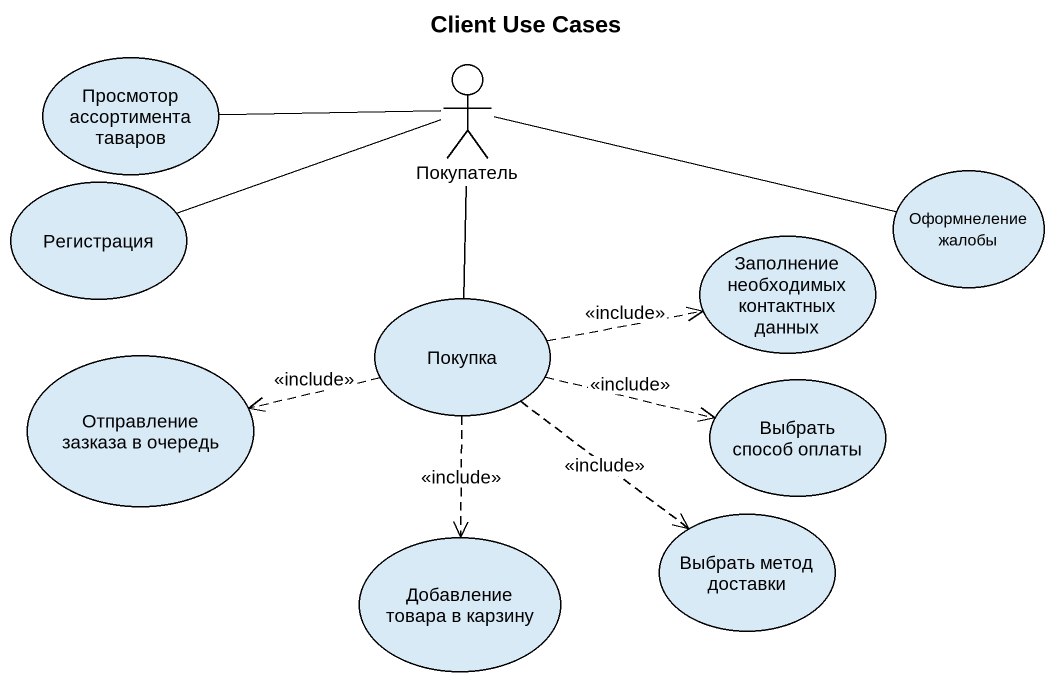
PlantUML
@startuml
title Client Use Cases
usecase "Просмотор ассортимента таваров" as Просмотор_ассортимента
actor Покупатель
usecase Регистрация
usecase "Заполнение необходимых контактных данных" as Заполнение_необходимых
usecase "Оформнеление жалобы" as Оформнеление_жалобы
usecase Покупка
usecase "Отправление зазказа в очередь" as Отправление_зазказа_в
usecase "Выбрать способ оплаты" as Выбрать_способ_оплаты
usecase "Добавление товара в карзину" as Добавление_товара_в_карзину
usecase "Выбрать метод доставки" as Выбрать_метод_доставки
Покупатель -left- Просмотор_ассортимента
Покупатель -left- Регистрация
Покупатель -right- Оформнеление_жалобы
Покупатель -- Покупка
Покупка .right.> Заполнение_необходимых : <<include>>
Покупка .left.> Отправление_зазказа_в : <<include>>
Покупка .right.> Выбрать_способ_оплаты : <<include>>
Покупка ..> Добавление_товара_в_карзину : <<include>>
Покупка ..> Выбрать_метод_доставки : <<include>>
@enduml
